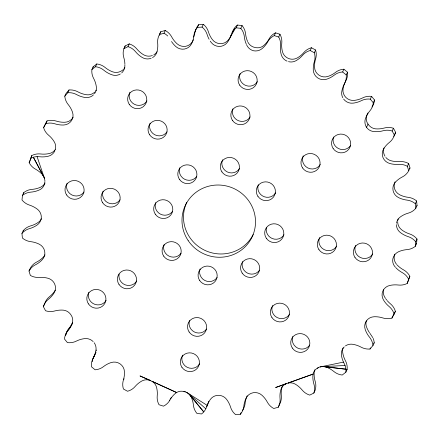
<?xml version="1.0" encoding="UTF-8"?>
<svg xmlns="http://www.w3.org/2000/svg" width="439" height="439" viewBox="0 0 439 439"><rect width="100%" height="100%" fill="white"/><g stroke="black" fill="none" stroke-linecap="round" stroke-linejoin="round"><path stroke-width="0.66" d="M124.89 64.763L124.852 66.207A10.141 10.097 16.1 0 1 122.607 71.93L121.696 72.934M44.871 181.669L44.646 183.42A10.141 9.466 29.9 0 1 39.274 189.983A25.407 24.738 24.6 0 1 30.818 192.128A15.398 14.992 24.6 0 0 22.46 195.404L21.994 199.959A15.398 14.992 24.6 0 0 29.495 205.106A25.407 24.738 24.6 0 1 37.32 209.173A10.042 9.779 24.6 0 1 41.189 215.604L41.31 217.118A10.042 9.779 24.6 0 1 37.299 224.889A25.407 24.738 24.6 0 1 29.462 228.626A15.398 14.992 24.6 0 0 21.95 233.455L22.4 238.026A15.398 14.992 24.6 0 0 30.752 241.664A25.407 24.738 24.6 0 1 39.203 244.166A10.042 9.779 24.6 0 1 42.303 259.647A25.407 24.738 24.6 0 1 35.389 264.821A15.398 14.992 24.6 0 0 29.012 271.022L30.357 275.44A15.398 14.992 24.6 0 0 39.236 277.415A25.407 24.738 24.6 0 1 47.988 278.26A10.042 9.779 24.6 0 1 54.035 282.793L54.738 284.159A10.042 9.779 24.6 0 1 54.09 292.912A25.407 24.738 24.6 0 1 48.367 299.332A15.398 14.992 24.6 0 0 43.368 306.663L45.563 310.752A15.398 14.992 24.6 0 0 54.623 310.999A25.407 24.738 24.6 0 1 63.342 310.148A10.141 9.812 57.5 0 1 70.986 314.928A10.141 9.504 12.8 0 1 72.21 323.406A25.407 24.738 24.6 0 1 67.897 330.83A15.398 14.992 24.6 0 0 64.467 339.007L67.419 342.612A15.398 14.992 24.6 0 0 76.326 341.114A25.407 24.738 24.6 0 1 84.672 338.612A10.042 9.779 24.6 0 1 93.15 341.569M397.69 221.882A10.042 9.779 24.6 0 0 401.68 229.827A25.407 24.738 24.6 0 0 409.505 233.894A15.398 14.992 24.6 0 1 417.006 239.041L415.744 241.801L415.278 246.356A15.398 14.992 24.6 0 1 406.92 249.632A25.407 24.738 24.6 0 0 398.464 251.777A10.141 10.092 5.4 0 0 392.85 258.862A10.141 9.532 9.8 0 0 395.325 267.126M417.006 239.041L416.54 243.596L415.278 246.356M23.635 193.401L23.722 192.644A15.398 14.992 24.6 0 1 32.08 189.368A25.407 24.738 24.6 0 0 40.536 187.223A10.141 10.092 5.4 0 0 45.052 183.047M171.539 41.546A25.407 24.738 24.6 0 0 175.83 46.556A10.042 9.779 24.6 0 0 191.525 43.818A25.407 24.738 24.6 0 0 193.714 36.997L193.901 35.564A15.398 14.992 24.6 0 1 197.429 27.432L198.697 24.672L203.339 24.321A15.398 14.992 24.6 0 1 208.41 31.806A25.407 24.738 24.6 0 0 212.366 39.581A10.042 9.779 24.6 0 0 228.368 39.922A25.407 24.738 24.6 0 0 231.611 34.341M193.714 36.997L195.701 29.879M41.914 174.091A25.407 24.738 24.6 0 0 35.515 169.163A15.398 14.992 24.6 0 1 29.155 162.693L31.778 155.576A15.398 14.992 24.6 0 1 40.657 153.974A25.407 24.738 24.6 0 0 49.415 153.502A10.042 9.779 24.6 0 0 55.473 149.227M30.417 159.933L30.527 159.571M397.086 264.909A25.407 24.738 24.6 0 0 403.485 269.837A15.398 14.992 24.6 0 1 409.845 276.307L407.222 283.424A15.398 14.992 24.6 0 1 398.343 285.026A25.407 24.738 24.6 0 0 389.585 285.498A10.042 9.779 24.6 0 0 383.445 299.892A25.407 24.738 24.6 0 0 389.152 306.559A15.398 14.992 24.6 0 1 394.134 314.094L391.928 318.094A15.398 14.992 24.6 0 1 382.863 317.951A25.407 24.738 24.6 0 0 374.149 316.738A10.042 9.779 24.6 0 0 365.248 329.618A25.407 24.738 24.6 0 0 369.539 337.223A15.398 14.992 24.6 0 1 372.947 345.542L369.984 349.021A15.398 14.992 24.6 0 1 361.088 347.15A25.407 24.738 24.6 0 0 352.747 344.291A10.042 9.779 24.6 0 0 345.433 345.927M409.845 276.307L407.222 283.424M30.746 158.841L30.971 158.111M31.081 157.749L31.778 155.576M55.391 149.216A10.042 9.779 24.6 0 0 54.288 141.868A25.407 24.738 24.6 0 0 48.586 135.201A15.398 14.992 24.6 0 1 43.604 127.667L47.072 120.906A15.398 14.992 24.6 0 1 56.137 121.049A25.407 24.738 24.6 0 0 64.851 122.261A10.042 9.779 24.6 0 0 73.154 117.218M43.604 127.667L47.072 120.906M29.155 162.693L30.165 160.487M45.81 123.666A15.398 14.992 24.6 0 1 54.87 123.809A25.407 24.738 24.6 0 0 63.584 125.022A10.042 9.779 24.6 0 0 72.49 112.143A25.407 24.738 24.6 0 0 68.193 104.537A15.398 14.992 24.6 0 1 64.785 96.218L66.053 93.458L69.016 89.979A15.398 14.992 24.6 0 1 77.912 91.85A25.407 24.738 24.6 0 0 86.253 94.709A10.042 9.779 24.6 0 0 94.742 92.113M64.785 96.218L67.754 92.739L69.016 89.979M22.46 195.404L23.722 192.644M94.484 93.743A10.042 9.779 24.6 0 0 96.317 86.598A25.407 24.738 24.6 0 0 93.595 78.34A15.398 14.992 24.6 0 1 91.894 69.56L93.156 66.799L96.767 63.968A15.398 14.992 24.6 0 1 105.157 67.507A25.407 24.738 24.6 0 0 112.801 71.897A10.141 9.943 -12.5 0 0 121.795 70.728L122.997 69.861M91.894 69.56L95.504 66.728L96.767 63.968M21.95 233.455L23.212 230.694A15.398 14.992 24.6 0 1 30.725 225.865A25.407 24.738 24.6 0 0 38.561 222.129A10.042 9.779 24.6 0 0 41.507 218.726M124.879 64.045A25.407 24.738 24.6 0 0 123.814 57.624A15.398 14.992 24.6 0 1 123.88 48.718L125.142 45.958L129.258 43.889A15.398 14.992 24.6 0 1 136.82 48.948A25.407 24.738 24.6 0 0 143.476 54.705A10.042 9.779 24.6 0 0 152.393 55.517M123.88 48.718L127.996 46.649L129.258 43.889M29.012 271.022L30.275 268.262A15.398 14.992 24.6 0 1 36.651 262.061A25.407 24.738 24.6 0 0 43.565 256.886A10.042 9.779 24.6 0 0 45.025 254.834M152.509 57.619A10.042 9.779 24.6 0 0 156.997 51.764A25.407 24.738 24.6 0 0 157.683 43.181A15.398 14.992 24.6 0 1 159.516 34.494L160.778 31.734L165.245 30.5A15.398 14.992 24.6 0 1 171.682 36.898A25.407 24.738 24.6 0 0 177.098 43.796A10.042 9.779 24.6 0 0 192.792 41.057A25.407 24.738 24.6 0 0 193.39 39.751M159.516 34.494L163.983 33.26L165.245 30.5M43.368 306.663L44.63 303.903A15.398 14.992 24.6 0 1 49.629 296.572A25.407 24.738 24.6 0 0 55.352 290.152M209.123 39.263A25.407 24.738 24.6 0 1 207.148 34.566A15.398 14.992 24.6 0 0 202.077 27.081L203.339 24.321M210.259 41.145L211.104 42.342A10.042 9.779 24.6 0 0 227.1 42.682A25.407 24.738 24.6 0 0 231.084 35.071A15.398 14.992 24.6 0 1 235.024 28.782L236.171 27.805L237.433 25.045L242.081 25.594A15.398 14.992 24.6 0 1 245.588 33.874A25.407 24.738 24.6 0 0 247.634 41.568M246.367 44.328A25.407 24.738 24.6 0 1 244.32 36.635A15.398 14.992 24.6 0 0 240.813 28.354L242.081 25.594M246.674 44.987A10.141 9.856 59.3 0 0 253.616 50.787A10.141 9.982 -12.7 0 0 262.363 48.389A25.407 24.738 24.6 0 0 267.79 41.721A15.398 14.992 24.6 0 1 274.249 35.597L275.511 32.837L279.978 34.264A15.398 14.992 24.6 0 1 281.783 43.022A25.407 24.738 24.6 0 0 282.442 51.637A10.042 9.779 24.6 0 0 288.297 58.398L289.762 58.897A10.042 9.779 24.6 0 0 297.214 57.964A25.407 24.738 24.6 0 0 303.887 52.493A15.398 14.992 24.6 0 1 311.46 47.747L315.57 49.997A15.398 14.992 24.6 0 1 315.614 58.903A25.407 24.738 24.6 0 0 314.554 67.441A10.042 9.779 24.6 0 0 327.84 76.457A25.407 24.738 24.6 0 0 335.5 72.386A15.398 14.992 24.6 0 1 343.896 69.208L347.501 72.194A15.398 14.992 24.6 0 1 345.773 80.897A25.407 24.738 24.6 0 0 343.035 89.04A10.042 9.779 24.6 0 0 354.328 100.388A25.407 24.738 24.6 0 0 362.674 97.886A15.398 14.992 24.6 0 1 371.581 96.388L374.533 99.993A15.398 14.992 24.6 0 1 372.02 106.979M287.029 61.158A10.042 9.779 24.6 0 1 281.179 54.398A25.407 24.738 24.6 0 1 280.521 45.782A15.398 14.992 24.6 0 0 278.71 37.024L279.978 34.264M288.5 61.658A10.042 9.779 24.6 0 0 295.952 60.725A25.407 24.738 24.6 0 0 302.625 55.254A15.398 14.992 24.6 0 1 310.197 50.507L311.46 47.747M343.896 69.208L342.634 71.969A15.398 14.992 24.6 0 0 334.233 75.146A25.407 24.738 24.6 0 1 326.578 79.218A10.042 9.779 24.6 0 1 313.287 70.202A25.407 24.738 24.6 0 1 314.351 61.663A15.398 14.992 24.6 0 0 314.308 52.757L315.57 49.997M342.771 97.71A10.042 9.779 24.6 0 1 341.767 91.8A25.407 24.738 24.6 0 1 344.511 83.657A15.398 14.992 24.6 0 0 346.234 74.954L347.501 72.194M343.583 99.022A10.042 9.779 24.6 0 0 353.066 103.149A25.407 24.738 24.6 0 0 361.412 100.646A15.398 14.992 24.6 0 1 370.313 99.148L371.581 96.388M396.549 223.133A10.042 9.779 24.6 0 1 400.439 216.871A25.407 24.738 24.6 0 1 408.275 213.134A15.398 14.992 24.6 0 0 415.788 208.305L415.332 203.734A15.398 14.992 24.6 0 0 406.986 200.102A25.407 24.738 24.6 0 1 398.535 197.594A10.042 9.779 24.6 0 1 395.435 182.114A25.407 24.738 24.6 0 1 402.349 176.939A15.398 14.992 24.6 0 0 408.725 170.738L407.376 166.321A15.398 14.992 24.6 0 0 398.502 164.345A25.407 24.738 24.6 0 1 389.75 163.5A10.042 9.779 24.6 0 1 383.648 148.848A25.407 24.738 24.6 0 1 389.371 142.428A15.398 14.992 24.6 0 0 394.37 135.097L392.175 131.009A15.398 14.992 24.6 0 0 383.11 130.762A25.407 24.738 24.6 0 1 374.396 131.612A10.141 9.746 -5.3 0 1 366.516 127.354A10.141 10.053 57.5 0 1 365.522 118.354A25.407 24.738 24.6 0 1 369.841 110.93A15.398 14.992 24.6 0 0 373.271 102.753L374.533 99.993M366.516 127.354L368.014 124.072A10.141 9.504 12.8 0 1 366.79 115.594A25.407 24.738 24.6 0 1 367.317 114.255M191.656 398.102A25.407 24.738 24.6 0 1 193.412 405.126A15.398 14.992 24.6 0 0 196.919 413.406L201.567 413.955A15.398 14.992 24.6 0 0 206.654 406.69A25.407 24.738 24.6 0 1 210.632 399.078A10.042 9.779 24.6 0 1 218.638 395.319L220.175 395.473A10.042 9.779 24.6 0 1 226.634 399.419A25.407 24.738 24.6 0 1 230.59 407.194A15.398 14.992 24.6 0 0 235.661 414.679L240.303 414.328L241.066 412.671M392.175 131.009L393.437 128.248A15.398 14.992 24.6 0 0 384.377 128.001A25.407 24.738 24.6 0 1 375.658 128.852A10.141 9.812 57.5 0 1 368.014 124.072M394.37 135.097L395.632 132.337L393.437 128.248M240.303 414.328A15.398 14.992 24.6 0 0 243.832 406.196A25.407 24.738 24.6 0 1 246.208 397.943A10.042 9.779 24.6 0 1 261.902 395.204A25.407 24.738 24.6 0 1 267.318 402.102A15.398 14.992 24.6 0 0 273.755 408.5L278.222 407.266L279.484 404.506A15.398 14.992 24.6 0 0 281.317 395.819A25.407 24.738 24.6 0 1 282.003 387.236A10.042 9.779 24.6 0 1 282.31 386.276M407.376 166.321L408.643 163.56A15.398 14.992 24.6 0 0 399.764 161.585A25.407 24.738 24.6 0 1 391.012 160.74A10.042 9.779 24.6 0 1 385.865 157.458M408.725 170.738L409.988 167.978L408.643 163.56M278.222 407.266A15.398 14.992 24.6 0 0 280.055 398.579A25.407 24.738 24.6 0 1 280.735 389.997A10.042 9.779 24.6 0 1 286.607 383.483L275.604 387.533L313.067 374.094L288.072 383.044A10.042 9.779 24.6 0 1 295.524 384.295A25.407 24.738 24.6 0 1 302.18 390.051A15.398 14.992 24.6 0 0 309.742 395.111L313.858 393.042L315.12 390.282A15.398 14.992 24.6 0 0 315.186 381.376A25.407 24.738 24.6 0 1 314.148 372.793A10.141 10.097 16.1 0 1 314.823 369.759M415.332 203.734L416.6 200.974A15.398 14.992 24.6 0 0 408.248 197.336A25.407 24.738 24.6 0 1 399.797 194.834A10.042 9.779 24.6 0 1 395.018 181.856M415.788 208.305L417.05 205.545L416.6 200.974M328.24 367.953A25.407 24.738 24.6 0 1 333.843 371.493A15.398 14.992 24.6 0 0 342.233 375.032L345.844 372.201L347.106 369.44A15.398 14.992 24.6 0 0 345.405 360.66A25.407 24.738 24.6 0 1 342.683 352.402A10.042 9.779 24.6 0 1 343.1 347.918M369.984 349.021L370.489 347.918M372.947 345.542L374.215 342.782A15.398 14.992 24.6 0 0 373.145 338.381M391.928 318.094L392.938 315.882M394.134 314.094L395.396 311.333A15.398 14.992 24.6 0 0 390.414 303.799A25.407 24.738 24.6 0 1 387.269 300.704M395.396 311.333L394.491 313.007M394.31 313.342L393.569 314.67M230.349 37.101L235.024 28.782M393.19 315.334L393.382 314.999M123.677 69.329L124.034 68.819A10.141 9.46 26.8 0 0 124.879 67.628M374.215 342.782L373.726 343.369M347.106 369.44L346.508 369.918M317.205 368.272L318.758 367.427L317.205 368.272A10.141 9.46 26.8 0 0 312.886 375.554A25.407 24.738 24.6 0 0 313.923 384.136A15.398 14.992 24.6 0 1 313.858 393.042M314.439 390.633L314.779 390.458M279.116 404.61L279.484 404.506M319.334 367.125L343.485 362.109M197.429 27.432L202.077 27.081M321.567 366.647L345.065 365.506M236.171 27.805L240.813 28.354M323.131 366.56L345.877 369.194L324.684 366.713M183.881 391.495L185.593 391.972L183.881 391.495A10.141 9.576 43.6 0 0 175.375 393.371A25.407 24.738 24.6 0 0 169.942 400.039A15.398 14.992 24.6 0 1 163.489 406.163L159.022 404.736A15.398 14.992 24.6 0 1 157.217 395.978A25.407 24.738 24.6 0 0 156.558 387.363A10.042 9.779 24.6 0 0 152.081 381.321L176.577 392.51L140.008 375.927L150.703 380.602A10.042 9.779 24.6 0 0 141.786 381.036A25.407 24.738 24.6 0 0 135.113 386.507A15.398 14.992 24.6 0 1 127.54 391.253L123.43 389.003A15.398 14.992 24.6 0 1 123.386 380.097A25.407 24.738 24.6 0 0 124.446 371.559A10.042 9.779 24.6 0 0 111.16 362.543A25.407 24.738 24.6 0 0 103.5 366.614A15.398 14.992 24.6 0 1 95.104 369.792L91.499 366.806A15.398 14.992 24.6 0 1 93.227 358.103A25.407 24.738 24.6 0 0 95.965 349.96A10.042 9.779 24.6 0 0 94.155 342.738M274.249 35.597L278.71 37.024M327.571 367.652L326.199 367.103A10.141 9.943 -12.5 0 0 320.036 366.966M310.197 50.507L314.308 52.757M186.224 392.159L207.126 405.329M342.634 71.969L346.234 74.954M188.128 393.322L205.82 408.775M370.313 99.148L373.271 102.753M189.286 394.321L203.751 411.897L190.274 395.479M386.803 300.139L385.914 298.97M369.907 333.3L372.837 337.684M385.491 298.366L384.712 297.132A10.042 9.779 24.6 0 1 383.609 289.784M43.335 175.896L33.331 157.217L44.059 177.29M37.095 156.635L44.558 178.772M30.489 269.003L30.275 268.262M44.948 181.027L44.827 180.314A10.141 10.026 60.3 0 0 42.413 174.634M23.212 230.694L23.245 231.079M247.942 42.226A10.141 9.702 -2.9 0 0 255.119 47.505A10.141 9.576 43.6 0 0 263.625 45.629A25.407 24.738 24.6 0 0 269.058 38.961A15.398 14.992 24.6 0 1 275.511 32.837M394.749 254.17A10.141 9.466 29.9 0 0 394.354 255.58A10.141 10.026 60.3 0 0 396.587 264.366M253.199 234.53A36.931 35.954 24.6 0 1 204.563 250.208A36.931 35.954 24.6 0 1 186.718 202.39M181.077 253.149A9.603 9.345 24.6 0 1 164.093 244.55M172.681 211.219A9.603 9.345 24.6 0 1 155.691 202.62M196.798 176.33A9.603 9.345 24.6 0 1 179.814 167.736M239.639 168.411A9.603 9.345 24.6 0 1 227.128 171.874A9.603 9.345 24.6 0 1 222.546 159.758M275.637 192.825A9.603 9.345 24.6 0 1 258.319 184.748M284.033 234.755A9.603 9.345 24.6 0 1 266.391 227.857M259.581 270.155A9.603 9.345 24.6 0 1 242.597 261.562M217.075 277.563A9.603 9.345 24.6 0 1 200.085 268.964M136.743 280.976A9.603 9.345 24.6 0 1 119.101 274.079M120.05 199.816A9.603 9.345 24.6 0 1 103.066 191.217M167.039 131.859A9.603 9.345 24.6 0 1 150.05 123.26M250.181 116.917A9.603 9.345 24.6 0 1 232.862 108.839M320.305 164.477A9.603 9.345 24.6 0 1 307.794 167.939A9.603 9.345 24.6 0 1 303.206 155.823M336.664 246.158A9.603 9.345 24.6 0 1 324.152 249.621A9.603 9.345 24.6 0 1 319.565 237.504M289.674 314.115A9.603 9.345 24.6 0 1 277.163 317.578A9.603 9.345 24.6 0 1 272.581 305.462M206.533 329.052A9.603 9.345 24.6 0 1 189.549 320.459M146.988 100.877A9.603 9.345 24.6 0 1 134.477 104.345A9.603 9.345 24.6 0 1 129.889 92.228M257.397 81.649A9.603 9.345 24.6 0 1 240.078 73.571M350.563 145.578A9.603 9.345 24.6 0 1 333.574 136.979M372.711 253.967A9.603 9.345 24.6 0 1 360.199 257.43A9.603 9.345 24.6 0 1 355.612 245.319M309.731 345.092A9.603 9.345 24.6 0 1 292.742 336.499M199.652 363.81A9.603 9.345 24.6 0 1 187.14 367.273A9.603 9.345 24.6 0 1 182.553 355.156M106.15 300.397A9.603 9.345 24.6 0 1 88.832 292.319M84.008 192.002A9.603 9.345 24.6 0 1 67.019 183.409M120.291 74.01A10.141 9.614 46.4 0 1 111.539 74.657A25.407 24.738 24.6 0 1 103.895 70.267A15.398 14.992 24.6 0 0 95.504 66.728M397.816 220.373A10.042 9.779 24.6 0 1 398.168 218.907M417.05 205.545A15.398 14.992 24.6 0 1 416.556 206.111M409.988 167.978A15.398 14.992 24.6 0 1 409.62 168.631M384.965 156.207A10.042 9.779 24.6 0 1 384.048 147.905M395.632 132.337A15.398 14.992 24.6 0 1 393.706 136.386M416.54 243.596A15.398 14.992 24.6 0 1 415.942 244.051M415.744 241.801A15.398 14.992 24.6 0 0 408.243 236.654A25.407 24.738 24.6 0 1 400.417 232.588A10.042 9.779 24.6 0 1 396.428 224.642M367.613 113.602A25.407 24.738 24.6 0 1 367.926 112.955M232.121 32.996A25.407 24.738 24.6 0 0 232.346 32.31A15.398 14.992 24.6 0 1 237.433 25.045M195.393 31.323A15.398 14.992 24.6 0 1 195.564 30.587M195.772 29.868A15.398 14.992 24.6 0 1 198.697 24.672M159.362 35.197A15.398 14.992 24.6 0 1 160.778 31.734M157.047 51.758A10.042 9.779 24.6 0 1 153.771 54.859M124.753 47.407A15.398 14.992 24.6 0 1 125.142 45.958M163.983 33.26A15.398 14.992 24.6 0 1 167.682 35.987M151.131 58.277A10.042 9.779 24.6 0 1 142.214 57.465A25.407 24.738 24.6 0 1 135.558 51.709A15.398 14.992 24.6 0 0 127.996 46.649M96.311 90.143A10.042 9.779 24.6 0 1 95.746 90.983M93.09 67.551A15.398 14.992 24.6 0 1 93.156 66.799M93.48 94.873A10.042 9.779 24.6 0 1 84.99 97.469A25.407 24.738 24.6 0 1 76.649 94.61A15.398 14.992 24.6 0 0 67.754 92.739M54.913 150.648A10.042 9.779 24.6 0 1 48.147 156.262A25.407 24.738 24.6 0 1 39.395 156.734A15.398 14.992 24.6 0 0 30.516 158.336M208.937 401.241A25.407 24.738 24.6 0 0 207.916 403.929A15.398 14.992 24.6 0 1 206.736 406.679M242.498 410.388A15.398 14.992 24.6 0 0 245.099 403.436A25.407 24.738 24.6 0 1 247.162 395.83M186.816 392.504A10.141 9.702 -2.9 0 1 191.058 396.774M369.484 332.702A25.407 24.738 24.6 0 1 366.51 326.857A10.042 9.779 24.6 0 1 366.34 320.876M345.844 372.201A15.398 14.992 24.6 0 0 344.138 363.421A25.407 24.738 24.6 0 1 341.421 355.162A10.042 9.779 24.6 0 1 344.258 346.887M408.583 279.067A15.398 14.992 24.6 0 0 402.223 272.597A25.407 24.738 24.6 0 1 395.819 267.669M65.471 335.401A15.398 14.992 24.6 0 1 68.528 329.448A25.407 24.738 24.6 0 0 72.589 322.698M170.573 398.661A25.407 24.738 24.6 0 1 171.309 397.421M169.783 399.934A15.398 14.992 24.6 0 1 169.339 400.538M123.814 379.439A15.398 14.992 24.6 0 1 124.017 378.72M92.195 361.676A15.398 14.992 24.6 0 1 92.322 360.935M92.486 360.199A15.398 14.992 24.6 0 1 92.689 359.475M92.931 358.767A15.398 14.992 24.6 0 1 93.858 356.72A25.407 24.738 24.6 0 0 95.356 353.455M96.35 349.998A25.407 24.738 24.6 0 1 96.19 350.701M95.812 352.089A25.407 24.738 24.6 0 1 95.592 352.775M94.829 354.707A25.407 24.738 24.6 0 1 94.489 355.343A15.398 14.992 24.6 0 0 93.117 358.822M95.987 352.073A25.407 24.738 24.6 0 1 95.724 352.747M95.45 353.406A25.407 24.738 24.6 0 1 95.148 354.059M72.649 322.638A25.407 24.738 24.6 0 1 69.159 328.07A15.398 14.992 24.6 0 0 65.938 334.759M188.155 240.556A36.931 35.954 24.6 0 0 251.701 237.812A36.931 35.954 24.6 0 0 216.394 185.049A36.931 35.954 24.6 0 0 188.155 240.556M163.681 256.091A9.603 9.345 24.6 0 0 180.204 255.377A9.603 9.345 24.6 0 0 171.023 241.659A9.603 9.345 24.6 0 0 163.681 256.091M155.285 214.161A9.603 9.345 24.6 0 0 171.803 213.447A9.603 9.345 24.6 0 0 162.622 199.729A9.603 9.345 24.6 0 0 155.285 214.161M179.403 179.277A9.603 9.345 24.6 0 0 195.926 178.563A9.603 9.345 24.6 0 0 186.745 164.844A9.603 9.345 24.6 0 0 179.403 179.277M221.909 171.874A9.603 9.345 24.6 0 0 238.432 171.161A9.603 9.345 24.6 0 0 229.251 157.442A9.603 9.345 24.6 0 0 221.909 171.874M257.907 196.288A9.603 9.345 24.6 0 0 274.43 195.574A9.603 9.345 24.6 0 0 265.249 181.856A9.603 9.345 24.6 0 0 257.907 196.288M266.308 238.218A9.603 9.345 24.6 0 0 282.826 237.504A9.603 9.345 24.6 0 0 273.645 223.786A9.603 9.345 24.6 0 0 266.308 238.218M242.185 273.102A9.603 9.345 24.6 0 0 258.708 272.389A9.603 9.345 24.6 0 0 249.528 258.67A9.603 9.345 24.6 0 0 242.185 273.102M199.679 280.505A9.603 9.345 24.6 0 0 216.197 279.791A9.603 9.345 24.6 0 0 207.021 266.072A9.603 9.345 24.6 0 0 199.679 280.505M119.013 284.439A9.603 9.345 24.6 0 0 135.536 283.726A9.603 9.345 24.6 0 0 126.355 270.007A9.603 9.345 24.6 0 0 119.013 284.439M102.655 202.758A9.603 9.345 24.6 0 0 119.178 202.044A9.603 9.345 24.6 0 0 109.997 188.326A9.603 9.345 24.6 0 0 102.655 202.758M149.644 134.8A9.603 9.345 24.6 0 0 166.161 134.087A9.603 9.345 24.6 0 0 156.981 120.368A9.603 9.345 24.6 0 0 149.644 134.8M232.451 120.379A9.603 9.345 24.6 0 0 248.973 119.666A9.603 9.345 24.6 0 0 239.793 105.947A9.603 9.345 24.6 0 0 232.451 120.379M302.575 167.939A9.603 9.345 24.6 0 0 319.093 167.226A9.603 9.345 24.6 0 0 309.918 153.507A9.603 9.345 24.6 0 0 302.575 167.939M318.933 249.621A9.603 9.345 24.6 0 0 335.456 248.908A9.603 9.345 24.6 0 0 326.276 235.189A9.603 9.345 24.6 0 0 318.933 249.621M271.95 317.578A9.603 9.345 24.6 0 0 288.467 316.865A9.603 9.345 24.6 0 0 279.286 303.146A9.603 9.345 24.6 0 0 271.95 317.578M189.138 331.999A9.603 9.345 24.6 0 0 205.661 331.286A9.603 9.345 24.6 0 0 196.48 317.567A9.603 9.345 24.6 0 0 189.138 331.999M129.258 104.339A9.603 9.345 24.6 0 0 145.781 103.626A9.603 9.345 24.6 0 0 136.6 89.907A9.603 9.345 24.6 0 0 129.258 104.339M239.672 85.111A9.603 9.345 24.6 0 0 256.189 84.392A9.603 9.345 24.6 0 0 247.009 70.679A9.603 9.345 24.6 0 0 239.672 85.111M333.168 148.519A9.603 9.345 24.6 0 0 349.685 147.806A9.603 9.345 24.6 0 0 340.51 134.087A9.603 9.345 24.6 0 0 333.168 148.519M354.981 257.43A9.603 9.345 24.6 0 0 371.504 256.716A9.603 9.345 24.6 0 0 362.323 242.997A9.603 9.345 24.6 0 0 354.981 257.43M292.33 348.039A9.603 9.345 24.6 0 0 308.853 347.326A9.603 9.345 24.6 0 0 299.672 333.607A9.603 9.345 24.6 0 0 292.33 348.039M181.922 367.267A9.603 9.345 24.6 0 0 198.439 366.554A9.603 9.345 24.6 0 0 189.258 352.841A9.603 9.345 24.6 0 0 181.922 367.267M88.42 303.859A9.603 9.345 24.6 0 0 104.943 303.146A9.603 9.345 24.6 0 0 95.762 289.427A9.603 9.345 24.6 0 0 88.42 303.859M66.607 194.949A9.603 9.345 24.6 0 0 83.13 194.236A9.603 9.345 24.6 0 0 73.95 180.517A9.603 9.345 24.6 0 0 66.607 194.949"/></g></svg>
